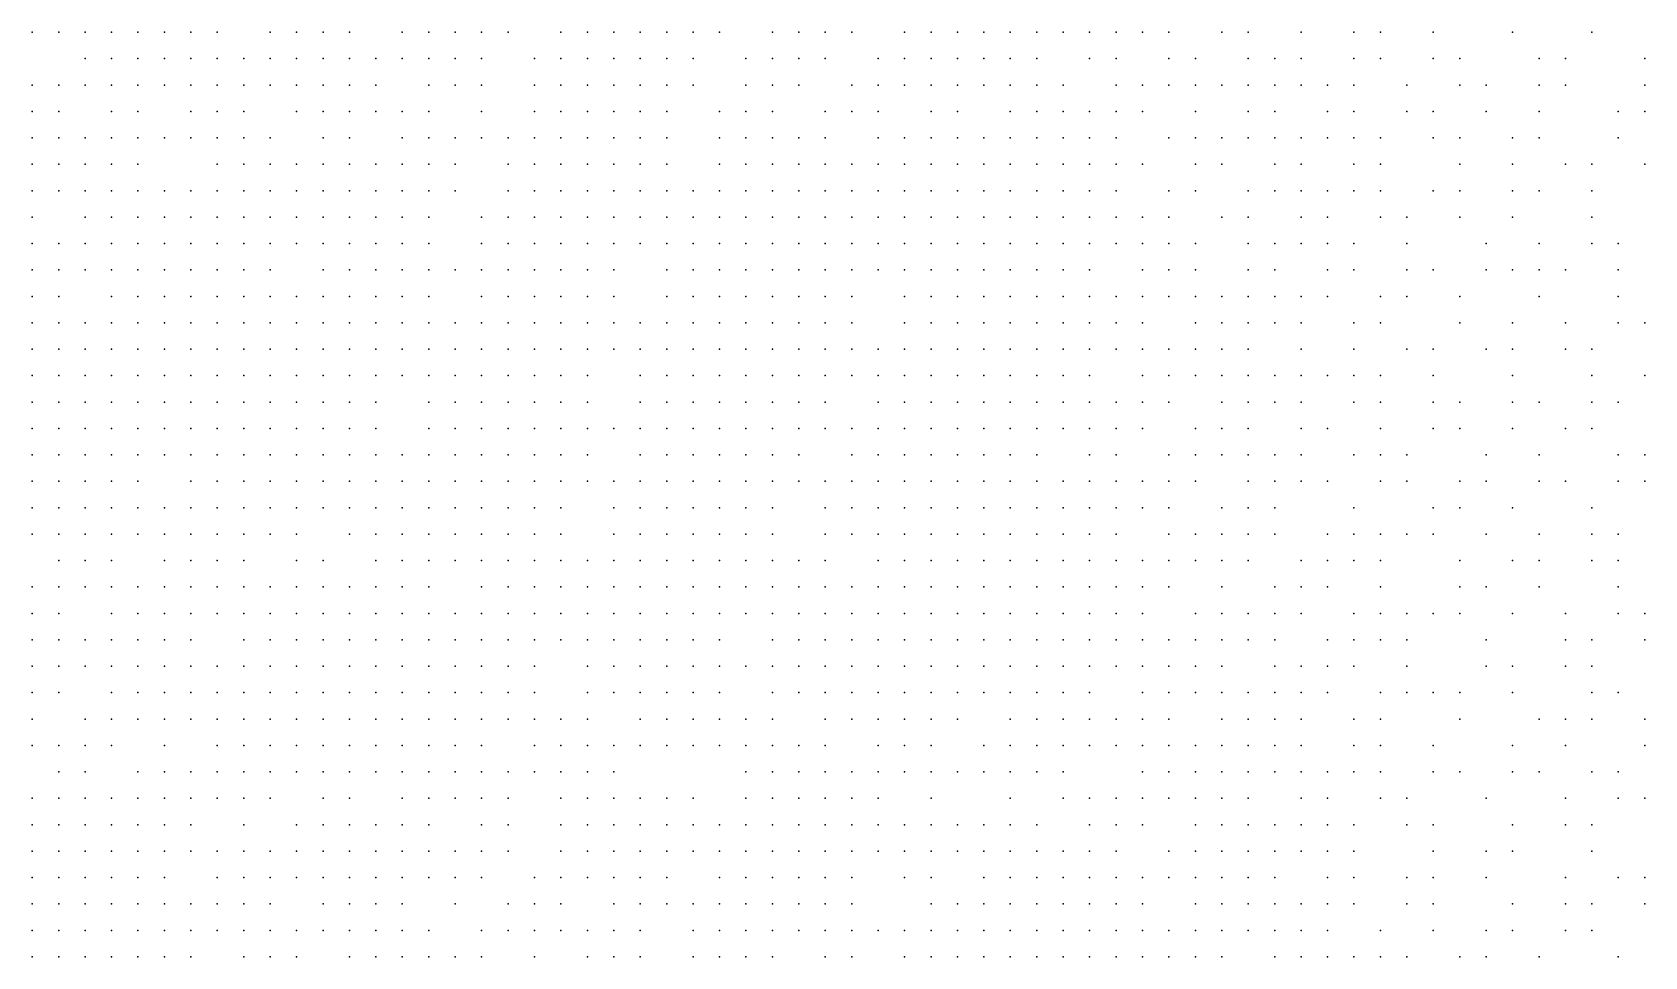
# Model space of a CAD drawing. Extents: x 429 to 793, y 817 to 1241.
# Drawn here: x 611.14 to 655.67, y 1055.32 to 1080.87 of the extents above; entities that cross this region are included whole.
import ezdxf

# ---------------------------------------------------------------- set-up
doc = ezdxf.new("R2010")
doc.units = 0

msp = doc.modelspace()

# ---------------------------------------------------------------- linework, layer by layer
for p in [(611.14, 1080.87, 241.334), (611.87, 1080.87, 242.738), (612.6, 1080.87, 243.44), (613.33, 1080.87, 244.104), (614.06, 1080.87, 245.017), (614.79, 1080.87, 246.345), (615.52, 1080.87, 246.932), (616.25, 1080.87, 247.105), (617.71, 1080.87, 247.863), (618.44, 1080.87, 248.23), (619.17, 1080.87, 248.585), (619.9, 1080.87, 248.94), (621.36, 1080.87, 250.09), (622.09, 1080.87, 250.138), (622.82, 1080.87, 250.185), (623.55, 1080.87, 250.012), (624.28, 1080.87, 250.28), (625.74, 1080.87, 250.098), (626.47, 1080.87, 250.355), (627.2, 1080.87, 250.39), (627.93, 1080.87, 250.425), (628.66, 1080.87, 250.215), (629.39, 1080.87, 250.005), (630.12, 1080.87, 249.577), (631.58, 1080.87, 249.585), (632.31, 1080.87, 249.14), (633.04, 1080.87, 249.13), (633.77, 1080.87, 248.908), (635.23, 1080.87, 247.988), (635.96, 1080.87, 247.265), (636.69, 1080.87, 246.777), (637.42, 1080.87, 246.29), (638.15, 1080.87, 245.393), (638.88, 1080.87, 244.9), (639.61, 1080.87, 244.61), (640.34, 1080.87, 243.89), (641.07, 1080.87, 242.758), (641.8, 1080.87, 241.137), (642.53, 1080.87, 240.65), (643.99, 1080.87, 238.03), (644.72, 1080.87, 236.02), (646.18, 1080.87, 232.302), (647.64, 1080.87, 227.87), (648.37, 1080.87, 225.35), (649.83, 1080.87, 221.35), (652.02, 1080.87, 216.454), (654.21, 1080.87, 213.233), (612.6, 1080.14, 243.89), (613.33, 1080.14, 244.768), (614.06, 1080.14, 245.432), (614.79, 1080.14, 246.76), (615.52, 1080.14, 247.238), (616.25, 1080.14, 247.495), (616.98, 1080.14, 247.734), (617.71, 1080.14, 248.212), (618.44, 1080.14, 248.69), (619.17, 1080.14, 248.815), (619.9, 1080.14, 249.4), (620.63, 1080.14, 249.745), (621.36, 1080.14, 250.53), (622.09, 1080.14, 250.577), (622.82, 1080.14, 250.625), (623.55, 1080.14, 250.453), (625.01, 1080.14, 250.72), (625.74, 1080.14, 250.755), (626.47, 1080.14, 250.79), (627.2, 1080.14, 250.825), (627.93, 1080.14, 250.86), (628.66, 1080.14, 250.65), (629.39, 1080.14, 250.44), (630.85, 1080.14, 250.012), (631.58, 1080.14, 250.02), (632.31, 1080.14, 249.798), (633.04, 1080.14, 249.575), (634.5, 1080.14, 248.685), (635.23, 1080.14, 248.21), (635.96, 1080.14, 247.735), (636.69, 1080.14, 247.012), (637.42, 1080.14, 246.76), (638.15, 1080.14, 246.178), (638.88, 1080.14, 245.305), (640.34, 1080.14, 244.32), (641.07, 1080.14, 242.852), (642.53, 1080.14, 241.12), (643.26, 1080.14, 239.24), (644.72, 1080.14, 236.543), (645.45, 1080.14, 234.69), (646.18, 1080.14, 232.818), (647.64, 1080.14, 227.62), (648.37, 1080.14, 225.98), (649.83, 1080.14, 221.807), (650.56, 1080.14, 219.825), (652.75, 1080.14, 214.697), (653.48, 1080.14, 214.558), (655.67, 1080.14, 211.41), (611.14, 1079.41, 241.79), (611.87, 1079.41, 243.28), (612.6, 1079.41, 244.34), (613.33, 1079.41, 244.945), (614.06, 1079.41, 245.55), (614.79, 1079.41, 246.647), (615.52, 1079.41, 247.24), (616.25, 1079.41, 247.716), (616.98, 1079.41, 248.194), (617.71, 1079.41, 248.672), (618.44, 1079.41, 249.15), (619.17, 1079.41, 249.495), (619.9, 1079.41, 249.84), (620.63, 1079.41, 250.407), (622.09, 1079.41, 250.8), (622.82, 1079.41, 251.07), (623.55, 1079.41, 251.115), (625.01, 1079.41, 251.16), (625.74, 1079.41, 251.193), (626.47, 1079.41, 251.225), (627.2, 1079.41, 251.042), (627.93, 1079.41, 251.295), (628.66, 1079.41, 250.867), (629.39, 1079.41, 250.875), (630.85, 1079.41, 250.668), (631.58, 1079.41, 250.46), (632.31, 1079.41, 250.24), (633.77, 1079.41, 249.575), (634.5, 1079.41, 249.13), (635.23, 1079.41, 249.017), (635.96, 1079.41, 248.18), (636.69, 1079.41, 247.482), (637.42, 1079.41, 247.23), (638.15, 1079.41, 246.648), (638.88, 1079.41, 246.066), (639.61, 1079.41, 245.29), (641.07, 1079.41, 243.893), (641.8, 1079.41, 242.273), (642.53, 1079.41, 241.59), (643.26, 1079.41, 239.745), (643.99, 1079.41, 238.788), (644.72, 1079.41, 237.048), (645.45, 1079.41, 235.23), (646.18, 1079.41, 233.302), (646.91, 1079.41, 230.955), (647.64, 1079.41, 228.638), (649.1, 1079.41, 224.582), (650.56, 1079.41, 220.27), (651.29, 1079.41, 218.777), (652.75, 1079.41, 215.78), (653.48, 1079.41, 214.575), (655.67, 1079.41, 211.72), (611.14, 1078.68, 242.51), (611.87, 1078.68, 243.73), (613.33, 1078.68, 245.198), (614.06, 1078.68, 246.055), (615.52, 1078.68, 247.72), (616.25, 1078.68, 248.078), (616.98, 1078.68, 248.435), (618.44, 1078.68, 249.61), (619.17, 1078.68, 249.947), (619.9, 1078.68, 250.285), (620.63, 1078.68, 250.853), (621.36, 1078.68, 250.975), (622.09, 1078.68, 251.245), (623.55, 1078.68, 251.555), (625.01, 1078.68, 251.6), (625.74, 1078.68, 251.633), (626.47, 1078.68, 251.665), (627.2, 1078.68, 251.478), (627.93, 1078.68, 251.73), (628.66, 1078.68, 251.522), (630.12, 1078.68, 251.315), (630.85, 1078.68, 251.107), (631.58, 1078.68, 250.9), (633.04, 1078.68, 250.02), (633.77, 1078.68, 250.02), (634.5, 1078.68, 249.575), (635.96, 1078.68, 248.904), (636.69, 1078.68, 248.16), (638.15, 1078.68, 246.99), (638.88, 1078.68, 246.26), (639.61, 1078.68, 245.775), (640.34, 1078.68, 245.29), (641.07, 1078.68, 244.135), (641.8, 1078.68, 242.527), (643.26, 1078.68, 240.215), (644.72, 1078.68, 237.507), (645.45, 1078.68, 234.7), (646.91, 1078.68, 231.773), (647.64, 1078.68, 229.03), (649.1, 1078.68, 224.114), (649.83, 1078.68, 222.307), (651.29, 1078.68, 219.253), (652.75, 1078.68, 216.27), (654.94, 1078.68, 212.903), (655.67, 1078.68, 211.957), (611.14, 1077.95, 243.28), (611.87, 1077.95, 243.97), (612.6, 1077.95, 244.845), (613.33, 1077.95, 245.943), (614.06, 1077.95, 246.868), (614.79, 1077.95, 247.534), (615.52, 1077.95, 248.2), (616.25, 1077.95, 248.317), (616.98, 1077.95, 248.915), (617.71, 1077.95, 249.262), (619.17, 1077.95, 250.408), (619.9, 1077.95, 250.745), (621.36, 1077.95, 251.76), (622.09, 1077.95, 251.803), (622.82, 1077.95, 251.678), (623.55, 1077.95, 251.639), (624.28, 1077.95, 251.976), (625.01, 1077.95, 251.937), (625.74, 1077.95, 252.053), (626.47, 1077.95, 251.833), (627.2, 1077.95, 252.033), (627.93, 1077.95, 252.063), (628.66, 1077.95, 251.858), (630.12, 1077.95, 251.483), (630.85, 1077.95, 251.528), (631.58, 1077.95, 251.237), (632.31, 1077.95, 250.859), (633.04, 1077.95, 250.817), (634.5, 1077.95, 250.02), (635.23, 1077.95, 249.555), (635.96, 1077.95, 249.09), (636.69, 1077.95, 248.625), (637.42, 1077.95, 247.695), (638.15, 1077.95, 247.223), (638.88, 1077.95, 246.75), (639.61, 1077.95, 246.02), (640.34, 1077.95, 245.048), (641.07, 1077.95, 244.62), (642.53, 1077.95, 242.1), (643.26, 1077.95, 241.102), (643.99, 1077.95, 238.84), (644.72, 1077.95, 238.077), (645.45, 1077.95, 236.007), (646.18, 1077.95, 234.207), (646.91, 1077.95, 232.353), (647.64, 1077.95, 229.44), (648.37, 1077.95, 227.65), (649.83, 1077.95, 223.234), (650.56, 1077.95, 221.482), (652.02, 1077.95, 217.75), (652.75, 1077.95, 216.76), (654.94, 1077.95, 213.14), (611.14, 1077.22, 243.03), (611.87, 1077.22, 244.16), (612.6, 1077.22, 245.35), (613.33, 1077.22, 246.438), (614.06, 1077.22, 247.348), (616.25, 1077.22, 249.305), (616.98, 1077.22, 249.375), (617.71, 1077.22, 249.931), (618.44, 1077.22, 250.417), (619.17, 1077.22, 250.841), (619.9, 1077.22, 251.265), (620.63, 1077.22, 251.428), (621.36, 1077.22, 252.1), (622.09, 1077.22, 252.143), (622.82, 1077.22, 252.185), (624.28, 1077.22, 252.312), (625.01, 1077.22, 252.273), (625.74, 1077.22, 252.39), (626.47, 1077.22, 252.337), (627.2, 1077.22, 252.367), (627.93, 1077.22, 252.397), (628.66, 1077.22, 252.192), (630.12, 1077.22, 251.987), (630.85, 1077.22, 251.865), (631.58, 1077.22, 251.573), (632.31, 1077.22, 251.532), (633.04, 1077.22, 251.154), (633.77, 1077.22, 250.918), (634.5, 1077.22, 250.7), (635.23, 1077.22, 249.9), (635.96, 1077.22, 249.61), (636.69, 1077.22, 249.058), (637.42, 1077.22, 248.16), (638.15, 1077.22, 247.921), (638.88, 1077.22, 247.215), (639.61, 1077.22, 246.51), (640.34, 1077.22, 245.78), (641.07, 1077.22, 245.538), (641.8, 1077.22, 243.783), (643.26, 1077.22, 241.265), (643.99, 1077.22, 240.052), (645.45, 1077.22, 236.832), (646.18, 1077.22, 234.48), (647.64, 1077.22, 230.02), (648.37, 1077.22, 228.06), (650.56, 1077.22, 221.897), (652.02, 1077.22, 218.743), (653.48, 1077.22, 215.069), (654.21, 1077.22, 214.578), (655.67, 1077.22, 212.635), (611.14, 1076.49, 243.83), (611.87, 1076.49, 244.69), (612.6, 1076.49, 245.275), (613.33, 1076.49, 245.86), (614.06, 1076.49, 247.525), (614.79, 1076.49, 248.375), (615.52, 1076.49, 249.033), (616.25, 1076.49, 249.652), (616.98, 1076.49, 250.138), (617.71, 1076.49, 250.277), (618.44, 1076.49, 250.763), (619.17, 1076.49, 251.188), (619.9, 1076.49, 251.435), (620.63, 1076.49, 252.107), (621.36, 1076.49, 252.44), (622.09, 1076.49, 252.568), (622.82, 1076.49, 252.695), (624.28, 1076.49, 252.823), (625.01, 1076.49, 252.61), (625.74, 1076.49, 252.893), (626.47, 1076.49, 252.838), (627.2, 1076.49, 252.784), (627.93, 1076.49, 253.067), (628.66, 1076.49, 252.701), (629.39, 1076.49, 252.671), (630.12, 1076.49, 252.32), (630.85, 1076.49, 252.115), (631.58, 1076.49, 251.91), (632.31, 1076.49, 251.692), (633.04, 1076.49, 251.647), (633.77, 1076.49, 251.343), (634.5, 1076.49, 251.04), (635.23, 1076.49, 250.58), (635.96, 1076.49, 249.78), (636.69, 1076.49, 249.405), (637.42, 1076.49, 248.853), (638.15, 1076.49, 248.267), (638.88, 1076.49, 248.028), (639.61, 1076.49, 247.091), (640.34, 1076.49, 246.623), (641.07, 1076.49, 245.613), (642.53, 1076.49, 243.125), (643.26, 1076.49, 241.805), (644.72, 1076.49, 239.168), (645.45, 1076.49, 236.35), (646.18, 1076.49, 235.514), (646.91, 1076.49, 233.223), (647.64, 1076.49, 231.026), (648.37, 1076.49, 228.883), (649.83, 1076.49, 224.252), (650.56, 1076.49, 222.46), (652.02, 1076.49, 218.978), (652.75, 1076.49, 217.517), (654.21, 1076.49, 214.803), (611.14, 1075.76, 244.36), (612.6, 1075.76, 246.047), (613.33, 1075.76, 247.038), (614.06, 1075.76, 248.07), (614.79, 1075.76, 248.817), (615.52, 1075.76, 249.387), (616.25, 1075.76, 249.729), (616.98, 1075.76, 250.425), (617.71, 1075.76, 250.768), (618.44, 1075.76, 251.11), (619.17, 1075.76, 251.58), (619.9, 1075.76, 251.775), (620.63, 1075.76, 252.65), (621.36, 1075.76, 252.78), (622.09, 1075.76, 252.908), (623.55, 1075.76, 253.035), (624.28, 1075.76, 252.907), (625.01, 1075.76, 253.283), (625.74, 1075.76, 253.313), (626.47, 1075.76, 253.343), (627.2, 1075.76, 253.458), (627.93, 1075.76, 253.403), (628.66, 1075.76, 253.037), (629.39, 1075.76, 253.008), (630.12, 1075.76, 252.995), (630.85, 1075.76, 252.792), (631.58, 1075.76, 252.59), (632.31, 1075.76, 252.035), (633.04, 1075.76, 251.99), (633.77, 1075.76, 251.687), (634.5, 1075.76, 251.383), (635.23, 1075.76, 250.809), (635.96, 1075.76, 250.579), (636.69, 1075.76, 249.66), (637.42, 1075.76, 249.2), (638.15, 1075.76, 248.732), (638.88, 1075.76, 247.912), (639.61, 1075.76, 247.444), (640.34, 1075.76, 246.977), (641.07, 1075.76, 245.976), (641.8, 1075.76, 244.389), (642.53, 1075.76, 243.64), (643.99, 1075.76, 241.402), (644.72, 1075.76, 240.46), (646.18, 1075.76, 236.074), (646.91, 1075.76, 233.872), (648.37, 1075.76, 229.297), (649.1, 1075.76, 227.59), (650.56, 1075.76, 222.91), (652.02, 1075.76, 219.432), (654.21, 1075.76, 215.28), (611.14, 1075.03, 244.716), (611.87, 1075.03, 245.725), (612.6, 1075.03, 246.411), (613.33, 1075.03, 247.765), (614.06, 1075.03, 248.247), (614.79, 1075.03, 249.17), (615.52, 1075.03, 249.74), (616.25, 1075.03, 250.171), (616.98, 1075.03, 250.602), (617.71, 1075.03, 251.119), (618.44, 1075.03, 251.457), (619.17, 1075.03, 252.131), (619.9, 1075.03, 252.458), (620.63, 1075.03, 252.99), (621.36, 1075.03, 253.12), (622.09, 1075.03, 253.5), (623.55, 1075.03, 253.54), (624.28, 1075.03, 253.58), (625.01, 1075.03, 253.62), (625.74, 1075.03, 253.65), (626.47, 1075.03, 253.68), (627.2, 1075.03, 253.71), (627.93, 1075.03, 253.74), (628.66, 1075.03, 253.374), (629.39, 1075.03, 253.538), (630.12, 1075.03, 253.335), (630.85, 1075.03, 253.224), (631.58, 1075.03, 252.93), (632.31, 1075.03, 252.715), (633.04, 1075.03, 252.5), (633.77, 1075.03, 252.03), (634.5, 1075.03, 251.727), (635.23, 1075.03, 251.496), (635.96, 1075.03, 250.922), (636.69, 1075.03, 250.355), (637.42, 1075.03, 249.55), (638.15, 1075.03, 249.085), (638.88, 1075.03, 248.442), (639.61, 1075.03, 247.886), (640.34, 1075.03, 247.33), (641.07, 1075.03, 246.682), (641.8, 1075.03, 245.123), (642.53, 1075.03, 244.007), (643.26, 1075.03, 242.877), (644.72, 1075.03, 241), (645.45, 1075.03, 238.027), (646.18, 1075.03, 236.45), (646.91, 1075.03, 234.262), (647.64, 1075.03, 232.375), (649.1, 1075.03, 227.797), (651.29, 1075.03, 221.795), (652.75, 1075.03, 218.438), (654.21, 1075.03, 215.743), (654.94, 1075.03, 214.475), (611.14, 1074.3, 244.983), (611.87, 1074.3, 246.088), (612.6, 1074.3, 246.774), (613.33, 1074.3, 247.46), (614.06, 1074.3, 248.6), (614.79, 1074.3, 249.779), (615.52, 1074.3, 250.093), (616.25, 1074.3, 250.524), (616.98, 1074.3, 251.128), (617.71, 1074.3, 251.466), (619.17, 1074.3, 252.57), (619.9, 1074.3, 252.99), (620.63, 1074.3, 253.41), (621.36, 1074.3, 253.83), (622.09, 1074.3, 253.87), (622.82, 1074.3, 253.968), (623.55, 1074.3, 253.852), (624.28, 1074.3, 253.736), (625.01, 1074.3, 253.99), (625.74, 1074.3, 254.162), (626.47, 1074.3, 253.964), (627.2, 1074.3, 254.136), (628.66, 1074.3, 254.107), (629.39, 1074.3, 253.904), (630.12, 1074.3, 253.885), (630.85, 1074.3, 253.591), (631.58, 1074.3, 253.297), (632.31, 1074.3, 252.905), (633.04, 1074.3, 252.879), (633.77, 1074.3, 252.652), (634.5, 1074.3, 252.437), (635.23, 1074.3, 251.893), (635.96, 1074.3, 251.345), (636.69, 1074.3, 250.705), (637.42, 1074.3, 249.9), (638.15, 1074.3, 249.435), (638.88, 1074.3, 248.97), (639.61, 1074.3, 248.239), (640.34, 1074.3, 247.683), (641.8, 1074.3, 245.388), (642.53, 1074.3, 244.74), (643.26, 1074.3, 243.244), (644.72, 1074.3, 241.377), (645.45, 1074.3, 239.713), (646.91, 1074.3, 234.75), (647.64, 1074.3, 233.155), (649.1, 1074.3, 228.21), (649.83, 1074.3, 226), (651.29, 1074.3, 222.258), (652.02, 1074.3, 220.482), (652.75, 1074.3, 219.241), (653.48, 1074.3, 217.415), (654.94, 1074.3, 214.938), (611.14, 1073.57, 245.743), (611.87, 1073.57, 246.503), (613.33, 1073.57, 248.128), (614.06, 1073.57, 249.313), (614.79, 1073.57, 250.132), (615.52, 1073.57, 250.8), (616.25, 1073.57, 251.138), (616.98, 1073.57, 251.475), (617.71, 1073.57, 252.028), (618.44, 1073.57, 252.52), (619.17, 1073.57, 252.94), (619.9, 1073.57, 253.36), (620.63, 1073.57, 253.503), (621.36, 1073.57, 254.2), (622.09, 1073.57, 254.24), (623.55, 1073.57, 254.28), (624.28, 1073.57, 254.476), (625.01, 1073.57, 254.36), (625.74, 1073.57, 254.532), (626.47, 1073.57, 254.418), (627.2, 1073.57, 254.446), (628.66, 1073.57, 254.473), (629.39, 1073.57, 254.271), (630.12, 1073.57, 254.068), (630.85, 1073.57, 253.957), (631.58, 1073.57, 253.663), (632.31, 1073.57, 253.638), (633.04, 1073.57, 253.246), (633.77, 1073.57, 253.018), (635.23, 1073.57, 252.803), (635.96, 1073.57, 251.715), (636.69, 1073.57, 251.168), (637.42, 1073.57, 250.62), (638.15, 1073.57, 250.026), (638.88, 1073.57, 249.32), (639.61, 1073.57, 248.855), (640.34, 1073.57, 248.39), (641.07, 1073.57, 247.66), (641.8, 1073.57, 246.747), (642.53, 1073.57, 245.103), (643.26, 1073.57, 244.37), (643.99, 1073.57, 242.783), (644.72, 1073.57, 241.753), (645.45, 1073.57, 240.1), (646.18, 1073.57, 238.04), (646.91, 1073.57, 235.53), (648.37, 1073.57, 230.92), (649.1, 1073.57, 229.236), (650.56, 1073.57, 224.684), (652.75, 1073.57, 219.707), (654.94, 1073.57, 215.418), (611.14, 1072.84, 246.213), (611.87, 1072.84, 246.88), (612.6, 1072.84, 247.628), (613.33, 1072.84, 248.193), (614.06, 1072.84, 249.68), (614.79, 1072.84, 250.525), (615.52, 1072.84, 251.177), (616.25, 1072.84, 251.509), (616.98, 1072.84, 251.784), (617.71, 1072.84, 252.398), (618.44, 1072.84, 252.89), (619.17, 1072.84, 253.31), (619.9, 1072.84, 253.545), (620.63, 1072.84, 254.243), (621.36, 1072.84, 254.57), (622.09, 1072.84, 254.75), (622.82, 1072.84, 254.61), (623.55, 1072.84, 254.65), (624.28, 1072.84, 254.69), (625.01, 1072.84, 254.73), (625.74, 1072.84, 254.974), (626.47, 1072.84, 254.848), (627.2, 1072.84, 255.092), (627.93, 1072.84, 254.966), (628.66, 1072.84, 254.84), (629.39, 1072.84, 254.812), (630.12, 1072.84, 254.435), (630.85, 1072.84, 254.232), (631.58, 1072.84, 254.03), (632.31, 1072.84, 253.815), (633.04, 1072.84, 253.76), (633.77, 1072.84, 253.385), (635.23, 1072.84, 253.17), (635.96, 1072.84, 252.351), (636.69, 1072.84, 251.538), (637.42, 1072.84, 250.99), (638.15, 1072.84, 250.396), (638.88, 1072.84, 250.172), (639.61, 1072.84, 249.578), (640.34, 1072.84, 248.767), (641.07, 1072.84, 248.035), (641.8, 1072.84, 247.11), (643.26, 1072.84, 244.824), (643.99, 1072.84, 243.253), (644.72, 1072.84, 242.13), (645.45, 1072.84, 240.665), (646.18, 1072.84, 238.813), (647.64, 1072.84, 234.24), (648.37, 1072.84, 232.059), (650.56, 1072.84, 226.122), (652.02, 1072.84, 221.755), (653.48, 1072.84, 218.344), (654.94, 1072.84, 215.875), (655.67, 1072.84, 215.021), (611.14, 1072.11, 246.59), (611.87, 1072.11, 247.063), (612.6, 1072.11, 248.26), (613.33, 1072.11, 248.56), (614.06, 1072.11, 249.87), (614.79, 1072.11, 250.619), (615.52, 1072.11, 251.553), (616.25, 1072.11, 251.886), (616.98, 1072.11, 252.218), (617.71, 1072.11, 252.927), (618.44, 1072.11, 253.26), (619.17, 1072.11, 253.744), (619.9, 1072.11, 253.915), (620.63, 1072.11, 254.342), (621.36, 1072.11, 254.94), (622.09, 1072.11, 255.12), (622.82, 1072.11, 254.93), (623.55, 1072.11, 255.11), (624.28, 1072.11, 255.06), (625.01, 1072.11, 255.1), (625.74, 1072.11, 255.128), (626.47, 1072.11, 255.218), (627.2, 1072.11, 255.462), (627.93, 1072.11, 255.336), (628.66, 1072.11, 255.58), (629.39, 1072.11, 255.196), (630.12, 1072.11, 254.798), (630.85, 1072.11, 254.603), (631.58, 1072.11, 254.4), (632.31, 1072.11, 254.185), (633.04, 1072.11, 254.13), (633.77, 1072.11, 253.81), (634.5, 1072.11, 253.86), (635.23, 1072.11, 253.54), (635.96, 1072.11, 252.742), (636.69, 1072.11, 252.265), (637.42, 1072.11, 251.36), (638.15, 1072.11, 250.9), (638.88, 1072.11, 250.063), (639.61, 1072.11, 249.603), (640.34, 1072.11, 249.143), (641.07, 1072.11, 248.129), (641.8, 1072.11, 247.68), (642.53, 1072.11, 245.83), (643.26, 1072.11, 245.468), (643.99, 1072.11, 244.545), (644.72, 1072.11, 242.883), (646.18, 1072.11, 239.2), (647.64, 1072.11, 235.463), (649.1, 1072.11, 230.998), (649.83, 1072.11, 228.367), (651.29, 1072.11, 224.306), (652.02, 1072.11, 222.678), (653.48, 1072.11, 219.792), (654.21, 1072.11, 218.06), (611.14, 1071.38, 246.98), (611.87, 1071.38, 247.43), (612.6, 1071.38, 248.64), (613.33, 1071.38, 248.94), (614.06, 1071.38, 249.975), (614.79, 1071.38, 251.372), (615.52, 1071.38, 251.93), (616.25, 1071.38, 252.357), (616.98, 1071.38, 252.783), (617.71, 1071.38, 253.303), (618.44, 1071.38, 253.633), (619.17, 1071.38, 253.958), (619.9, 1071.38, 254.657), (620.63, 1071.38, 254.712), (621.36, 1071.38, 255.31), (622.09, 1071.38, 255.49), (622.82, 1071.38, 255.3), (623.55, 1071.38, 255.39), (624.28, 1071.38, 255.43), (625.01, 1071.38, 255.47), (625.74, 1071.38, 255.868), (626.47, 1071.38, 255.895), (627.93, 1071.38, 255.922), (628.66, 1071.38, 255.95), (629.39, 1071.38, 255.747), (630.12, 1071.38, 255.545), (630.85, 1071.38, 255.342), (631.58, 1071.38, 254.77), (632.31, 1071.38, 254.555), (633.04, 1071.38, 254.34), (633.77, 1071.38, 254.18), (634.5, 1071.38, 254.23), (635.23, 1071.38, 253.91), (635.96, 1071.38, 253.112), (636.69, 1071.38, 253.007), (637.42, 1071.38, 252.183), (638.15, 1071.38, 251.733), (638.88, 1071.38, 250.628), (639.61, 1071.38, 250.074), (640.34, 1071.38, 249.52), (641.8, 1071.38, 247.868), (642.53, 1071.38, 246.21), (643.26, 1071.38, 245.848), (643.99, 1071.38, 243.902), (644.72, 1071.38, 243.26), (645.45, 1071.38, 241.636), (646.18, 1071.38, 239.583), (646.91, 1071.38, 237.922), (647.64, 1071.38, 235.857), (648.37, 1071.38, 233.372), (649.83, 1071.38, 228.783), (652.02, 1071.38, 223.72), (654.21, 1071.38, 218.533), (655.67, 1071.38, 216.312), (611.14, 1070.65, 247.246), (611.87, 1070.65, 248.192), (612.6, 1070.65, 249.02), (613.33, 1070.65, 249.7), (614.06, 1070.65, 250.667), (614.79, 1070.65, 251.339), (615.52, 1070.65, 252.307), (616.25, 1070.65, 252.733), (616.98, 1070.65, 253.347), (617.71, 1070.65, 253.677), (618.44, 1070.65, 254.007), (619.17, 1070.65, 254.332), (619.9, 1070.65, 255.03), (620.63, 1070.65, 255.355), (622.09, 1070.65, 255.944), (622.82, 1070.65, 255.821), (623.55, 1070.65, 256.085), (624.28, 1070.65, 255.963), (625.01, 1070.65, 256.227), (625.74, 1070.65, 256.017), (626.47, 1070.65, 256.193), (627.93, 1070.65, 256.308), (628.66, 1070.65, 256.333), (629.39, 1070.65, 256.131), (630.12, 1070.65, 255.771), (630.85, 1070.65, 255.455), (631.58, 1070.65, 255.14), (632.31, 1070.65, 255.121), (633.04, 1070.65, 255.103), (634.5, 1070.65, 254.495), (635.23, 1070.65, 254.28), (635.96, 1070.65, 253.83), (636.69, 1070.65, 253.38), (637.42, 1070.65, 252.557), (638.15, 1070.65, 252.107), (638.88, 1070.65, 251.649), (639.61, 1070.65, 250.451), (640.34, 1070.65, 249.897), (641.07, 1070.65, 249.161), (641.8, 1070.65, 248.801), (642.53, 1070.65, 247.608), (643.99, 1070.65, 245.305), (644.72, 1070.65, 243.64), (645.45, 1070.65, 242.918), (646.18, 1070.65, 239.967), (647.64, 1070.65, 236.25), (648.37, 1070.65, 234.795), (649.83, 1070.65, 230.338), (650.56, 1070.65, 227.37), (652.02, 1070.65, 224.345), (652.75, 1070.65, 222.32), (654.21, 1070.65, 219.48), (654.94, 1070.65, 217.72), (611.14, 1069.92, 247.629), (611.87, 1069.92, 248.575), (612.6, 1069.92, 249.137), (613.33, 1069.92, 250.08), (614.06, 1069.92, 251.044), (614.79, 1069.92, 251.716), (615.52, 1069.92, 252.683), (616.25, 1069.92, 253.39), (616.98, 1069.92, 253.72), (617.71, 1069.92, 254.05), (618.44, 1069.92, 254.38), (619.17, 1069.92, 254.795), (619.9, 1069.92, 255.209), (620.63, 1069.92, 255.742), (622.09, 1069.92, 256.07), (622.82, 1069.92, 256.208), (623.55, 1069.92, 256.472), (624.28, 1069.92, 256.349), (625.01, 1069.92, 256.613), (625.74, 1069.92, 256.403), (626.47, 1069.92, 256.667), (627.2, 1069.92, 256.37), (627.93, 1069.92, 256.692), (628.66, 1069.92, 256.717), (629.39, 1069.92, 256.514), (630.12, 1069.92, 256.312), (630.85, 1069.92, 255.839), (631.58, 1069.92, 255.907), (632.31, 1069.92, 255.505), (633.04, 1069.92, 255.486), (633.77, 1069.92, 255.084), (634.5, 1069.92, 254.878), (635.23, 1069.92, 254.663), (635.96, 1069.92, 254.213), (636.69, 1069.92, 253.507), (637.42, 1069.92, 252.993), (638.15, 1069.92, 252.48), (638.88, 1069.92, 252.022), (639.61, 1069.92, 251.565), (640.34, 1069.92, 250.273), (641.07, 1069.92, 249.914), (641.8, 1069.92, 249.178), (643.26, 1069.92, 246.613), (643.99, 1069.92, 245.685), (644.72, 1069.92, 244.02), (646.18, 1069.92, 241.561), (646.91, 1069.92, 238.89), (648.37, 1069.92, 234.068), (649.83, 1069.92, 230.747), (650.56, 1069.92, 228.908), (652.02, 1069.92, 224.555), (653.48, 1069.92, 221.517), (654.21, 1069.92, 219.95), (611.14, 1069.19, 248.108), (611.87, 1069.19, 248.767), (612.6, 1069.19, 249.52), (613.33, 1069.19, 250.46), (614.06, 1069.19, 251.015), (614.79, 1069.19, 252.505), (615.52, 1069.19, 253.06), (616.25, 1069.19, 253.776), (616.98, 1069.19, 254.052), (617.71, 1069.19, 254.161), (618.44, 1069.19, 254.767), (619.17, 1069.19, 255.181), (619.9, 1069.19, 255.596), (620.63, 1069.19, 255.805), (621.36, 1069.19, 256.133), (622.09, 1069.19, 256.46), (622.82, 1069.19, 256.497), (623.55, 1069.19, 256.535), (624.28, 1069.19, 256.962), (625.01, 1069.19, 257), (625.74, 1069.19, 257.025), (626.47, 1069.19, 257.117), (627.93, 1069.19, 257.075), (628.66, 1069.19, 257.1), (629.39, 1069.19, 256.898), (630.12, 1069.19, 256.695), (630.85, 1069.19, 256.492), (631.58, 1069.19, 256.29), (632.31, 1069.19, 255.888), (633.77, 1069.19, 255.477), (634.5, 1069.19, 255.262), (635.23, 1069.19, 255.047), (635.96, 1069.19, 254.597), (636.69, 1069.19, 254.147), (637.42, 1069.19, 253.377), (638.15, 1069.19, 252.863), (638.88, 1069.19, 252.055), (640.34, 1069.19, 251.489), (641.07, 1069.19, 250.012), (642.53, 1069.19, 248.361), (643.26, 1069.19, 246.707), (643.99, 1069.19, 246.255), (644.72, 1069.19, 244.4), (645.45, 1069.19, 243.974), (646.18, 1069.19, 241.947), (647.64, 1069.19, 237.43), (648.37, 1069.19, 235.794), (649.1, 1069.19, 233.74), (651.29, 1069.19, 227.602), (652.75, 1069.19, 223.57), (654.94, 1069.19, 219.755), (655.67, 1069.19, 218.019), (611.14, 1068.46, 247.833), (611.87, 1068.46, 249.34), (612.6, 1068.46, 249.9), (613.33, 1068.46, 250.84), (614.06, 1068.46, 252.035), (615.52, 1068.46, 253.443), (616.25, 1068.46, 254.159), (616.98, 1068.46, 254.492), (617.71, 1068.46, 254.548), (618.44, 1068.46, 255.153), (619.17, 1068.46, 255.568), (619.9, 1068.46, 256.142), (620.63, 1068.46, 256.195), (621.36, 1068.46, 256.744), (622.09, 1068.46, 256.85), (622.82, 1068.46, 257.222), (623.55, 1068.46, 256.925), (624.28, 1068.46, 257.352), (625.01, 1068.46, 257.387), (625.74, 1068.46, 257.412), (626.47, 1068.46, 257.504), (627.2, 1068.46, 257.369), (627.93, 1068.46, 257.235), (628.66, 1068.46, 257.487), (629.39, 1068.46, 257.093), (630.12, 1068.46, 257.085), (630.85, 1068.46, 257.078), (631.58, 1068.46, 256.673), (632.31, 1068.46, 256.348), (633.04, 1068.46, 256.458), (633.77, 1068.46, 256.081), (634.5, 1068.46, 255.755), (635.23, 1068.46, 255.43), (635.96, 1068.46, 255.223), (636.69, 1068.46, 254.53), (637.42, 1068.46, 254.08), (638.15, 1068.46, 253.247), (638.88, 1068.46, 253.034), (639.61, 1068.46, 252.328), (640.34, 1068.46, 251.866), (641.07, 1068.46, 251.027), (641.8, 1068.46, 250.086), (642.53, 1068.46, 248.762), (643.26, 1068.46, 247.46), (644.72, 1068.46, 245.897), (645.45, 1068.46, 244.354), (646.18, 1068.46, 242.232), (646.91, 1068.46, 240.694), (648.37, 1068.46, 237.106), (649.1, 1068.46, 234.14), (650.56, 1068.46, 230.031), (651.29, 1068.46, 228.322), (652.75, 1068.46, 224.688), (653.48, 1068.46, 223.328), (654.94, 1068.46, 220.53), (655.67, 1068.46, 218.895), (611.14, 1067.73, 248.217), (611.87, 1067.73, 249.72), (612.6, 1067.73, 250.545), (613.33, 1067.73, 251.223), (614.06, 1067.73, 252.418), (614.79, 1067.73, 252.717), (615.52, 1067.73, 253.827), (616.25, 1067.73, 254.542), (616.98, 1067.73, 254.875), (617.71, 1067.73, 255.208), (618.44, 1067.73, 255.54), (619.17, 1067.73, 256.036), (619.9, 1067.73, 256.532), (620.63, 1067.73, 256.638), (621.36, 1067.73, 257.134), (622.09, 1067.73, 257.24), (622.82, 1067.73, 257.612), (623.55, 1067.73, 257.703), (624.28, 1067.73, 257.738), (625.01, 1067.73, 257.773), (625.74, 1067.73, 257.798), (627.2, 1067.73, 257.823), (627.93, 1067.73, 258.008), (628.66, 1067.73, 257.873), (629.39, 1067.73, 257.479), (630.12, 1067.73, 257.472), (630.85, 1067.73, 257.262), (631.58, 1067.73, 257.057), (633.04, 1067.73, 256.842), (633.77, 1067.73, 256.464), (634.5, 1067.73, 256.139), (635.23, 1067.73, 255.813), (635.96, 1067.73, 255.607), (636.69, 1067.73, 254.81), (637.42, 1067.73, 254.462), (638.15, 1067.73, 253.63), (638.88, 1067.73, 253.488), (639.61, 1067.73, 252.705), (640.34, 1067.73, 252.242), (641.07, 1067.73, 251.403), (641.8, 1067.73, 250.133), (642.53, 1067.73, 249.142), (643.99, 1067.73, 247.38), (644.72, 1067.73, 246.18), (645.45, 1067.73, 244.734), (647.64, 1067.73, 239.335), (649.83, 1067.73, 233.095), (650.56, 1067.73, 231.243), (652.02, 1067.73, 226.925), (654.21, 1067.73, 222.098), (611.14, 1067, 249.278), (611.87, 1067, 249.956), (612.6, 1067, 250.929), (613.33, 1067, 251.607), (614.06, 1067, 252.204), (614.79, 1067, 253.1), (615.52, 1067, 254.21), (616.25, 1067, 254.629), (616.98, 1067, 255.049), (617.71, 1067, 255.592), (618.44, 1067, 255.93), (619.9, 1067, 256.647), (620.63, 1067, 257.028), (621.36, 1067, 257.524), (622.09, 1067, 257.63), (622.82, 1067, 258.055), (623.55, 1067, 258.09), (624.28, 1067, 258.125), (625.01, 1067, 258.16), (625.74, 1067, 258.185), (627.2, 1067, 258.21), (627.93, 1067, 258.235), (628.66, 1067, 258.26), (629.39, 1067, 258.055), (630.12, 1067, 258.012), (630.85, 1067, 257.645), (631.58, 1067, 257.44), (633.04, 1067, 257.225), (633.77, 1067, 257.01), (634.5, 1067, 256.522), (635.23, 1067, 256.197), (635.96, 1067, 255.99), (636.69, 1067, 255.4), (637.42, 1067, 254.842), (638.15, 1067, 254.01), (638.88, 1067, 253.548), (639.61, 1067, 252.824), (640.34, 1067, 252.302), (641.07, 1067, 251.78), (642.53, 1067, 249.522), (643.26, 1067, 248.86), (643.99, 1067, 247.76), (644.72, 1067, 246.56), (645.45, 1067, 245.194), (646.91, 1067, 241.563), (647.64, 1067, 239.433), (648.37, 1067, 238.193), (649.1, 1067, 236.163), (649.83, 1067, 233.704), (651.29, 1067, 229.843), (652.75, 1067, 226.064), (654.21, 1067, 222.845), (654.94, 1067, 221.39), (611.87, 1066.27, 250.487), (612.6, 1066.27, 251.43), (613.33, 1066.27, 251.99), (614.79, 1066.27, 253.629), (615.52, 1066.27, 254.593), (616.25, 1066.27, 255.013), (616.98, 1066.27, 255.645), (618.44, 1066.27, 255.982), (619.17, 1066.27, 256.71), (620.63, 1066.27, 257.365), (621.36, 1066.27, 257.692), (622.09, 1066.27, 258.02), (622.82, 1066.27, 258.458), (623.55, 1066.27, 258.427), (624.28, 1066.27, 258.293), (625.01, 1066.27, 258.563), (625.74, 1066.27, 258.341), (626.47, 1066.27, 258.523), (627.2, 1066.27, 258.704), (627.93, 1066.27, 258.638), (628.66, 1066.27, 258.66), (629.39, 1066.27, 258.455), (630.12, 1066.27, 258.412), (630.85, 1066.27, 258.088), (631.58, 1066.27, 257.764), (632.31, 1066.27, 257.84), (633.04, 1066.27, 257.416), (634.5, 1066.27, 256.795), (635.23, 1066.27, 256.58), (635.96, 1066.27, 256.452), (636.69, 1066.27, 255.934), (637.42, 1066.27, 255.223), (638.15, 1066.27, 254.39), (638.88, 1066.27, 253.927), (639.61, 1066.27, 253.465), (640.34, 1066.27, 252.682), (641.07, 1066.27, 252.16), (641.8, 1066.27, 251.068), (642.53, 1066.27, 249.875), (643.26, 1066.27, 249.24), (643.99, 1066.27, 247.58), (644.72, 1066.27, 246.94), (646.18, 1066.27, 244.122), (646.91, 1066.27, 241.95), (647.64, 1066.27, 240.22), (648.37, 1066.27, 238.587), (650.56, 1066.27, 232.057), (652.02, 1066.27, 228.87), (652.75, 1066.27, 227.073), (654.21, 1066.27, 223.752), (654.94, 1066.27, 222.613), (611.14, 1065.54, 249.75), (611.87, 1065.54, 250.87), (612.6, 1065.54, 251.813), (613.33, 1065.54, 252.373), (614.06, 1065.54, 253.338), (614.79, 1065.54, 254.012), (615.52, 1065.54, 255.36), (616.25, 1065.54, 255.698), (616.98, 1065.54, 255.979), (617.71, 1065.54, 256.035), (618.44, 1065.54, 256.597), (619.17, 1065.54, 257.129), (619.9, 1065.54, 257.549), (620.63, 1065.54, 257.968), (621.36, 1065.54, 258.088), (622.09, 1065.54, 258.423), (623.55, 1065.54, 258.897), (624.28, 1065.54, 258.83), (625.01, 1065.54, 258.967), (625.74, 1065.54, 258.745), (626.47, 1065.54, 258.926), (627.2, 1065.54, 259.015), (627.93, 1065.54, 259.038), (628.66, 1065.54, 259.06), (629.39, 1065.54, 258.855), (630.12, 1065.54, 258.65), (630.85, 1065.54, 258.488), (631.58, 1065.54, 258.164), (632.31, 1065.54, 258.24), (633.04, 1065.54, 257.816), (633.77, 1065.54, 257.404), (634.5, 1065.54, 257.194), (635.23, 1065.54, 256.977), (635.96, 1065.54, 256.519), (636.69, 1065.54, 256.324), (637.42, 1065.54, 255.288), (638.15, 1065.54, 254.77), (638.88, 1065.54, 254.556), (639.61, 1065.54, 253.845), (640.34, 1065.54, 253.383), (641.07, 1065.54, 252.54), (641.8, 1065.54, 251.448), (642.53, 1065.54, 250.254), (643.99, 1065.54, 248.291), (645.45, 1065.54, 246.68), (646.18, 1065.54, 244.865), (646.91, 1065.54, 243.05), (648.37, 1065.54, 239.79), (650.56, 1065.54, 233.688), (651.29, 1065.54, 231.073), (652.75, 1065.54, 228.091), (654.94, 1065.54, 223.047), (611.14, 1064.81, 250.351), (611.87, 1064.81, 250.953), (613.33, 1064.81, 252.757), (614.06, 1064.81, 253.312), (614.79, 1064.81, 254.25), (615.52, 1064.81, 254.805), (616.25, 1064.81, 255.866), (616.98, 1064.81, 256.372), (617.71, 1064.81, 256.485), (618.44, 1064.81, 256.991), (619.17, 1064.81, 257.523), (619.9, 1064.81, 257.942), (620.63, 1064.81, 258.157), (621.36, 1064.81, 258.492), (622.09, 1064.81, 258.827), (622.82, 1064.81, 258.862), (623.55, 1064.81, 259.3), (624.28, 1064.81, 259.335), (625.01, 1064.81, 259.37), (625.74, 1064.81, 259.148), (626.47, 1064.81, 259.487), (627.2, 1064.81, 259.415), (627.93, 1064.81, 259.438), (628.66, 1064.81, 259.46), (629.39, 1064.81, 259.255), (630.12, 1064.81, 259.05), (630.85, 1064.81, 258.845), (631.58, 1064.81, 258.564), (632.31, 1064.81, 258.64), (633.04, 1064.81, 258.423), (633.77, 1064.81, 257.808), (634.5, 1064.81, 257.591), (635.23, 1064.81, 257.373), (635.96, 1064.81, 256.916), (636.69, 1064.81, 256.458), (637.42, 1064.81, 255.678), (638.15, 1064.81, 255.16), (638.88, 1064.81, 254.946), (639.61, 1064.81, 254.342), (640.34, 1064.81, 253.77), (641.07, 1064.81, 252.92), (641.8, 1064.81, 252.283), (643.26, 1064.81, 249.993), (643.99, 1064.81, 248.668), (644.72, 1064.81, 247.719), (645.45, 1064.81, 247.057), (646.18, 1064.81, 245.245), (647.64, 1064.81, 241.398), (648.37, 1064.81, 240.17), (649.1, 1064.81, 238.36), (649.83, 1064.81, 235.818), (650.56, 1064.81, 234.087), (652.02, 1064.81, 230.785), (653.48, 1064.81, 226.52), (654.94, 1064.81, 223.48), (655.67, 1064.81, 222.17), (611.14, 1064.08, 250.735), (611.87, 1064.08, 251.637), (612.6, 1064.08, 252.58), (613.33, 1064.08, 253.14), (614.06, 1064.08, 254.332), (614.79, 1064.08, 254.928), (615.52, 1064.08, 255.747), (616.98, 1064.08, 256.476), (617.71, 1064.08, 256.878), (618.44, 1064.08, 257.384), (619.17, 1064.08, 257.916), (619.9, 1064.08, 258.506), (620.63, 1064.08, 258.56), (621.36, 1064.08, 259.122), (622.09, 1064.08, 259.23), (622.82, 1064.08, 259.418), (623.55, 1064.08, 259.606), (624.28, 1064.08, 259.735), (625.01, 1064.08, 259.77), (625.74, 1064.08, 259.63), (626.47, 1064.08, 259.89), (627.2, 1064.08, 259.747), (627.93, 1064.08, 259.603), (628.66, 1064.08, 259.863), (629.39, 1064.08, 259.457), (630.12, 1064.08, 259.455), (631.58, 1064.08, 259.247), (632.31, 1064.08, 259.037), (633.04, 1064.08, 258.704), (633.77, 1064.08, 258.435), (634.5, 1064.08, 258.103), (635.23, 1064.08, 257.77), (635.96, 1064.08, 257.563), (636.69, 1064.08, 256.855), (637.42, 1064.08, 256.397), (638.15, 1064.08, 255.55), (638.88, 1064.08, 255.336), (639.61, 1064.08, 254.732), (640.34, 1064.08, 254.15), (641.07, 1064.08, 253.3), (641.8, 1064.08, 252.66), (642.53, 1064.08, 251.691), (643.26, 1064.08, 250.37), (643.99, 1064.08, 248.713), (644.72, 1064.08, 248.096), (645.45, 1064.08, 247.433), (646.91, 1064.08, 243.81), (647.64, 1064.08, 241.99), (648.37, 1064.08, 240.55), (649.1, 1064.08, 238.552), (651.29, 1064.08, 232.874), (653.48, 1064.08, 226.93), (654.21, 1064.08, 225.615), (655.67, 1064.08, 222.76), (611.14, 1063.35, 250.9), (611.87, 1063.35, 251.872), (612.6, 1063.35, 252.548), (613.33, 1063.35, 253.52), (614.06, 1063.35, 254.116), (614.79, 1063.35, 255.013), (615.52, 1063.35, 255.573), (616.25, 1063.35, 256.133), (616.98, 1063.35, 256.862), (617.71, 1063.35, 257.205), (618.44, 1063.35, 257.548), (619.17, 1063.35, 258.398), (619.9, 1063.35, 258.906), (620.63, 1063.35, 259.014), (621.36, 1063.35, 259.522), (622.09, 1063.35, 259.63), (622.82, 1063.35, 259.818), (623.55, 1063.35, 260.006), (624.28, 1063.35, 260.135), (625.01, 1063.35, 260.17), (626.47, 1063.35, 260.195), (627.2, 1063.35, 260.22), (627.93, 1063.35, 260.007), (628.66, 1063.35, 260.267), (629.39, 1063.35, 259.861), (630.12, 1063.35, 259.858), (630.85, 1063.35, 259.452), (631.58, 1063.35, 259.643), (632.31, 1063.35, 259.433), (633.04, 1063.35, 258.819), (633.77, 1063.35, 258.832), (634.5, 1063.35, 258.499), (635.23, 1063.35, 258.167), (635.96, 1063.35, 257.959), (636.69, 1063.35, 257.355), (637.42, 1063.35, 256.792), (638.15, 1063.35, 255.94), (638.88, 1063.35, 255.794), (639.61, 1063.35, 255.265), (640.34, 1063.35, 254.53), (641.07, 1063.35, 253.68), (641.8, 1063.35, 253.04), (642.53, 1063.35, 252.068), (643.26, 1063.35, 250.747), (643.99, 1063.35, 249.647), (645.45, 1063.35, 247.81), (646.18, 1063.35, 245.998), (646.91, 1063.35, 244.187), (647.64, 1063.35, 242.734), (649.1, 1063.35, 239.125), (651.29, 1063.35, 233.274), (652.02, 1063.35, 231.593), (653.48, 1063.35, 228.13), (654.21, 1063.35, 226.978), (611.14, 1062.62, 251.273), (611.87, 1062.62, 252.252), (613.33, 1062.62, 253.9), (614.06, 1062.62, 254.496), (614.79, 1062.62, 255.4), (615.52, 1062.62, 256.227), (616.25, 1062.62, 256.949), (616.98, 1062.62, 257.377), (617.71, 1062.62, 257.806), (618.44, 1062.62, 257.936), (619.17, 1062.62, 258.283), (619.9, 1062.62, 259.017), (620.63, 1062.62, 259.414), (621.36, 1062.62, 259.922), (622.09, 1062.62, 260.03), (622.82, 1062.62, 260.218), (623.55, 1062.62, 260.1), (624.28, 1062.62, 260.535), (625.01, 1062.62, 260.57), (626.47, 1062.62, 260.595), (627.2, 1062.62, 260.62), (627.93, 1062.62, 260.645), (628.66, 1062.62, 260.67), (629.39, 1062.62, 260.46), (630.12, 1062.62, 260.25), (631.58, 1062.62, 260.04), (632.31, 1062.62, 259.83), (633.04, 1062.62, 259.216), (633.77, 1062.62, 258.998), (634.5, 1062.62, 258.896), (635.23, 1062.62, 258.563), (635.96, 1062.62, 258.356), (636.69, 1062.62, 257.752), (637.42, 1062.62, 257.178), (638.15, 1062.62, 256.327), (638.88, 1062.62, 255.854), (639.61, 1062.62, 255.648), (640.34, 1062.62, 254.589), (641.8, 1062.62, 253.701), (642.53, 1062.62, 251.784), (643.26, 1062.62, 251.123), (643.99, 1062.62, 250.024), (644.72, 1062.62, 249.286), (645.45, 1062.62, 248.177), (646.18, 1062.62, 246.735), (646.91, 1062.62, 244.563), (648.37, 1062.62, 242.038), (649.1, 1062.62, 239.505), (649.83, 1062.62, 237.697), (650.56, 1062.62, 236.268), (652.02, 1062.62, 232.885), (654.21, 1062.62, 227.388), (654.94, 1062.62, 226.254), (611.14, 1061.89, 251.647), (612.6, 1061.89, 253.715), (613.33, 1061.89, 254.28), (614.06, 1061.89, 254.96), (614.79, 1061.89, 255.933), (615.52, 1061.89, 256.613), (616.25, 1061.89, 257.335), (616.98, 1061.89, 257.764), (617.71, 1061.89, 257.982), (618.44, 1061.89, 258.329), (619.17, 1061.89, 258.677), (619.9, 1061.89, 259.41), (620.63, 1061.89, 259.75), (621.36, 1061.89, 260.09), (622.09, 1061.89, 260.43), (622.82, 1061.89, 260.704), (623.55, 1061.89, 260.568), (624.28, 1061.89, 260.842), (625.01, 1061.89, 260.706), (625.74, 1061.89, 260.754), (626.47, 1061.89, 260.938), (627.93, 1061.89, 261.055), (628.66, 1061.89, 261.08), (629.39, 1061.89, 260.868), (630.12, 1061.89, 260.415), (630.85, 1061.89, 260.491), (631.58, 1061.89, 260.161), (633.04, 1061.89, 259.819), (633.77, 1061.89, 259.807), (634.5, 1061.89, 259.177), (635.23, 1061.89, 258.96), (635.96, 1061.89, 258.495), (636.69, 1061.89, 258.295), (638.15, 1061.89, 256.713), (638.88, 1061.89, 256.241), (639.61, 1061.89, 255.768), (640.34, 1061.89, 255.502), (641.07, 1061.89, 254.443), (641.8, 1061.89, 254.085), (642.53, 1061.89, 252.14), (643.99, 1061.89, 250.853), (644.72, 1061.89, 249.191), (645.45, 1061.89, 248.543), (646.18, 1061.89, 247.102), (647.64, 1061.89, 243.505), (648.37, 1061.89, 242.418), (650.56, 1061.89, 236.655), (652.75, 1061.89, 231.7), (653.48, 1061.89, 229.255), (654.21, 1061.89, 227.798), (655.67, 1061.89, 224.473), (611.14, 1061.16, 252.02), (611.87, 1061.16, 252.585), (612.6, 1061.16, 254.087), (613.33, 1061.16, 254.657), (614.79, 1061.16, 256.32), (616.25, 1061.16, 257.722), (616.98, 1061.16, 258.027), (617.71, 1061.16, 258.375), (618.44, 1061.16, 258.951), (619.17, 1061.16, 259.07), (619.9, 1061.16, 259.931), (620.63, 1061.16, 260.362), (621.36, 1061.16, 260.489), (622.09, 1061.16, 260.837), (622.82, 1061.16, 260.874), (623.55, 1061.16, 260.978), (625.01, 1061.16, 261.116), (625.74, 1061.16, 261.164), (626.47, 1061.16, 261.348), (627.2, 1061.16, 261.122), (627.93, 1061.16, 261.465), (628.66, 1061.16, 261.49), (629.39, 1061.16, 261.277), (630.12, 1061.16, 260.822), (630.85, 1061.16, 260.898), (631.58, 1061.16, 260.567), (632.31, 1061.16, 260.237), (633.04, 1061.16, 260.225), (634.5, 1061.16, 259.796), (635.23, 1061.16, 259.36), (635.96, 1061.16, 258.89), (637.42, 1061.16, 258.159), (638.15, 1061.16, 257.1), (638.88, 1061.16, 256.879), (639.61, 1061.16, 256.155), (640.34, 1061.16, 255.682), (641.07, 1061.16, 254.827), (641.8, 1061.16, 254.468), (642.53, 1061.16, 253.542), (643.26, 1061.16, 251.873), (643.99, 1061.16, 251.221), (644.72, 1061.16, 249.575), (645.45, 1061.16, 248.91), (646.18, 1061.16, 247.108), (647.64, 1061.16, 244.085), (648.37, 1061.16, 242.788), (649.83, 1061.16, 239.557), (652.02, 1061.16, 233.468), (653.48, 1061.16, 230.134), (655.67, 1061.16, 225.95), (611.87, 1060.43, 253.22), (612.6, 1060.43, 254.463), (614.06, 1060.43, 255.601), (614.79, 1060.43, 256.545), (615.52, 1060.43, 257.112), (616.25, 1060.43, 258.196), (616.98, 1060.43, 258.315), (617.71, 1060.43, 258.831), (618.44, 1060.43, 259.347), (619.17, 1060.43, 259.467), (619.9, 1060.43, 260.328), (620.63, 1060.43, 260.548), (621.36, 1060.43, 260.896), (622.09, 1060.43, 261.243), (622.82, 1060.43, 261.281), (623.55, 1060.43, 261.318), (624.28, 1060.43, 261.252), (625.01, 1060.43, 261.526), (625.74, 1060.43, 261.39), (626.47, 1060.43, 261.574), (627.2, 1060.43, 261.44), (630.85, 1060.43, 261.065), (631.58, 1060.43, 260.974), (632.31, 1060.43, 260.643), (633.04, 1060.43, 260.632), (633.77, 1060.43, 260.214), (634.5, 1060.43, 259.982), (635.23, 1060.43, 259.76), (635.96, 1060.43, 259.29), (636.69, 1060.43, 258.82), (637.42, 1060.43, 258.552), (638.15, 1060.43, 258.023), (638.88, 1060.43, 257.273), (639.61, 1060.43, 256.659), (641.8, 1060.43, 254.562), (642.53, 1060.43, 253.915), (643.26, 1060.43, 252.247), (643.99, 1060.43, 251.594), (644.72, 1060.43, 250.239), (645.45, 1060.43, 249.277), (646.18, 1060.43, 247.475), (646.91, 1060.43, 246.394), (647.64, 1060.43, 244.452), (648.37, 1060.43, 243.154), (649.83, 1060.43, 240.032), (650.56, 1060.43, 238.137), (652.02, 1060.43, 234.439), (652.75, 1060.43, 232.48), (654.21, 1060.43, 229.35), (654.94, 1060.43, 227.835), (611.14, 1059.7, 252.39), (611.87, 1059.7, 253.59), (612.6, 1059.7, 253.893), (613.33, 1059.7, 255.41), (614.06, 1059.7, 256.015), (614.79, 1059.7, 256.619), (615.52, 1059.7, 257.491), (616.25, 1059.7, 258.063), (616.98, 1059.7, 258.712), (617.71, 1059.7, 259.228), (619.17, 1059.7, 259.863), (619.9, 1059.7, 260.294), (621.36, 1059.7, 261.302), (622.09, 1059.7, 261.65), (622.82, 1059.7, 261.844), (623.55, 1059.7, 261.725), (624.28, 1059.7, 261.762), (625.74, 1059.7, 261.8), (626.47, 1059.7, 262.066), (627.2, 1059.7, 261.85), (627.93, 1059.7, 262.044), (628.66, 1059.7, 261.9), (629.39, 1059.7, 261.894), (630.85, 1059.7, 261.475), (631.58, 1059.7, 261.262), (632.31, 1059.7, 261.05), (633.04, 1059.7, 260.827), (633.77, 1059.7, 260.775), (634.5, 1059.7, 260.383), (635.96, 1059.7, 260.16), (638.15, 1059.7, 258.416), (639.61, 1059.7, 257.052), (640.34, 1059.7, 256.438), (641.07, 1059.7, 255.587), (641.8, 1059.7, 254.932), (642.53, 1059.7, 253.949), (643.26, 1059.7, 252.62), (643.99, 1059.7, 251.967), (644.72, 1059.7, 250.606), (646.18, 1059.7, 248.055), (646.91, 1059.7, 247.124), (648.37, 1059.7, 243.521), (649.1, 1059.7, 241.727), (651.29, 1059.7, 236.812), (653.48, 1059.7, 232.178), (654.94, 1059.7, 228.03), (655.67, 1059.7, 226.717), (611.14, 1058.97, 252.76), (611.87, 1058.97, 254.117), (612.6, 1058.97, 254.27), (613.33, 1058.97, 255.787), (614.06, 1058.97, 256.391), (614.79, 1058.97, 257.224), (615.52, 1058.97, 257.874), (616.98, 1058.97, 258.804), (618.44, 1058.97, 259.902), (619.17, 1058.97, 260.26), (619.9, 1058.97, 260.898), (620.63, 1058.97, 261.422), (621.36, 1058.97, 261.536), (622.09, 1058.97, 262.06), (623.55, 1058.97, 262.038), (624.28, 1058.97, 262.232), (625.74, 1058.97, 262.21), (626.47, 1058.97, 262.235), (627.2, 1058.97, 262.332), (627.93, 1058.97, 262.454), (628.66, 1058.97, 262.31), (629.39, 1058.97, 262.304), (630.12, 1058.97, 261.888), (630.85, 1058.97, 261.882), (631.58, 1058.97, 261.672), (632.31, 1058.97, 261.457), (633.04, 1058.97, 261.232), (633.77, 1058.97, 261.178), (634.5, 1058.97, 260.839), (635.23, 1058.97, 260.499), (635.96, 1058.97, 260.563), (636.69, 1058.97, 259.731), (637.42, 1058.97, 258.75), (638.15, 1058.97, 258.28), (638.88, 1058.97, 257.795), (640.34, 1058.97, 256.448), (641.07, 1058.97, 255.963), (641.8, 1058.97, 255.308), (643.26, 1058.97, 253.651), (643.99, 1058.97, 252.245), (644.72, 1058.97, 250.662), (645.45, 1058.97, 250.01), (646.18, 1058.97, 248.422), (646.91, 1058.97, 247.491), (647.64, 1058.97, 245.687), (649.1, 1058.97, 242.093), (649.83, 1058.97, 240.765), (652.02, 1058.97, 235.7), (653.48, 1058.97, 232.562), (654.21, 1058.97, 230.904), (611.14, 1058.24, 253.13), (611.87, 1058.24, 254.494), (612.6, 1058.24, 254.799), (613.33, 1058.24, 256.163), (614.06, 1058.24, 256.768), (614.79, 1058.24, 257.302), (615.52, 1058.24, 258.258), (616.25, 1058.24, 258.83), (616.98, 1058.24, 259.706), (617.71, 1058.24, 259.545), (618.44, 1058.24, 260.286), (619.17, 1058.24, 260.653), (619.9, 1058.24, 261.308), (620.63, 1058.24, 261.832), (621.36, 1058.24, 261.946), (622.09, 1058.24, 262.47), (622.82, 1058.24, 262.254), (623.55, 1058.24, 262.545), (624.28, 1058.24, 262.582), (625.74, 1058.24, 262.62), (626.47, 1058.24, 262.645), (627.2, 1058.24, 262.67), (627.93, 1058.24, 262.864), (628.66, 1058.24, 262.72), (629.39, 1058.24, 262.714), (630.12, 1058.24, 262.298), (630.85, 1058.24, 262.293), (631.58, 1058.24, 262.078), (632.31, 1058.24, 261.863), (633.04, 1058.24, 261.638), (633.77, 1058.24, 261.413), (634.5, 1058.24, 261.242), (635.23, 1058.24, 260.903), (635.96, 1058.24, 260.967), (636.69, 1058.24, 260.134), (637.42, 1058.24, 259.516), (638.15, 1058.24, 258.67), (638.88, 1058.24, 258.175), (639.61, 1058.24, 257.579), (640.34, 1058.24, 256.825), (641.07, 1058.24, 256.879), (642.53, 1058.24, 254.653), (643.26, 1058.24, 254.018), (643.99, 1058.24, 252.611), (644.72, 1058.24, 251.494), (645.45, 1058.24, 249.65), (646.18, 1058.24, 249.292), (646.91, 1058.24, 247.857), (647.64, 1058.24, 246.053), (649.83, 1058.24, 241.04), (651.29, 1058.24, 237.467), (652.02, 1058.24, 236.067), (654.21, 1058.24, 231.287), (611.14, 1057.51, 253.497), (611.87, 1057.51, 254.441), (612.6, 1057.51, 255.176), (613.33, 1057.51, 256.54), (614.06, 1057.51, 257.112), (614.79, 1057.51, 258.218), (616.25, 1057.51, 259.21), (616.98, 1057.51, 259.648), (617.71, 1057.51, 260.144), (618.44, 1057.51, 260.679), (619.17, 1057.51, 261.047), (619.9, 1057.51, 261.407), (620.63, 1057.51, 261.767), (621.36, 1057.51, 262.356), (622.09, 1057.51, 262.88), (622.82, 1057.51, 262.918), (623.55, 1057.51, 263.025), (625.01, 1057.51, 262.992), (625.74, 1057.51, 263.03), (626.47, 1057.51, 263.219), (627.2, 1057.51, 263.08), (627.93, 1057.51, 263.105), (628.66, 1057.51, 263.13), (630.12, 1057.51, 262.915), (630.85, 1057.51, 262.7), (631.58, 1057.51, 262.485), (632.31, 1057.51, 262.27), (633.04, 1057.51, 262.045), (633.77, 1057.51, 261.82), (635.23, 1057.51, 261.595), (635.96, 1057.51, 261.37), (637.42, 1057.51, 260.02), (638.15, 1057.51, 259.54), (638.88, 1057.51, 259.06), (639.61, 1057.51, 257.956), (640.34, 1057.51, 257.417), (641.07, 1057.51, 257.255), (641.8, 1057.51, 255.967), (642.53, 1057.51, 255.593), (643.26, 1057.51, 253.72), (643.99, 1057.51, 252.978), (644.72, 1057.51, 252.045), (645.45, 1057.51, 250.37), (646.91, 1057.51, 247.857), (647.64, 1057.51, 246.42), (649.1, 1057.51, 243.111), (649.83, 1057.51, 241.902), (651.29, 1057.51, 238.2), (653.48, 1057.51, 233.229), (654.94, 1057.51, 230.23), (655.67, 1057.51, 228.527), (611.14, 1056.78, 253.863), (611.87, 1056.78, 254.807), (612.6, 1056.78, 255.385), (613.33, 1056.78, 255.962), (614.06, 1056.78, 257.491), (614.79, 1056.78, 257.912), (615.52, 1056.78, 258.904), (616.25, 1056.78, 259.59), (616.98, 1056.78, 260.086), (617.71, 1056.78, 260.312), (619.17, 1056.78, 261.44), (619.9, 1056.78, 261.8), (620.63, 1056.78, 262.16), (621.36, 1056.78, 262.52), (622.82, 1056.78, 263.339), (624.28, 1056.78, 263.309), (625.01, 1056.78, 263.169), (625.74, 1056.78, 263.453), (627.2, 1056.78, 263.409), (627.93, 1056.78, 263.598), (628.66, 1056.78, 263.56), (629.39, 1056.78, 263.212), (630.12, 1056.78, 263.34), (630.85, 1056.78, 262.953), (631.58, 1056.78, 262.611), (632.31, 1056.78, 262.693), (633.04, 1056.78, 262.259), (633.77, 1056.78, 262.249), (635.96, 1056.78, 261.226), (636.69, 1056.78, 260.89), (637.42, 1056.78, 260.41), (638.15, 1056.78, 259.93), (638.88, 1056.78, 259.45), (639.61, 1056.78, 258.07), (640.34, 1056.78, 257.794), (641.07, 1056.78, 257.632), (641.8, 1056.78, 256.343), (643.26, 1056.78, 254.75), (643.99, 1056.78, 253.41), (644.72, 1056.78, 252.405), (645.45, 1056.78, 250.73), (646.18, 1056.78, 250.01), (646.91, 1056.78, 248.213), (647.64, 1056.78, 246.707), (649.1, 1056.78, 243.474), (649.83, 1056.78, 241.767), (652.02, 1056.78, 237.083), (653.48, 1056.78, 233.595), (654.21, 1056.78, 232.426), (655.67, 1056.78, 229), (611.14, 1056.05, 254.23), (611.87, 1056.05, 255.447), (612.6, 1056.05, 256.056), (613.33, 1056.05, 256.913), (614.06, 1056.05, 257.864), (614.79, 1056.05, 258.598), (615.52, 1056.05, 259.284), (616.25, 1056.05, 259.97), (616.98, 1056.05, 260.64), (617.71, 1056.05, 260.705), (618.44, 1056.05, 261.31), (619.17, 1056.05, 261.85), (619.9, 1056.05, 261.892), (620.63, 1056.05, 262.796), (621.36, 1056.05, 262.932), (622.09, 1056.05, 263.297), (623.55, 1056.05, 263.448), (624.28, 1056.05, 263.732), (625.01, 1056.05, 263.593), (625.74, 1056.05, 263.877), (626.47, 1056.05, 263.643), (627.2, 1056.05, 263.93), (627.93, 1056.05, 263.96), (629.39, 1056.05, 263.99), (630.12, 1056.05, 263.77), (630.85, 1056.05, 263.55), (631.58, 1056.05, 263.035), (632.31, 1056.05, 263.117), (633.04, 1056.05, 262.683), (633.77, 1056.05, 262.672), (634.5, 1056.05, 262.238), (635.23, 1056.05, 262.016), (635.96, 1056.05, 261.783), (636.69, 1056.05, 261.293), (637.42, 1056.05, 260.538), (638.15, 1056.05, 259.994), (638.88, 1056.05, 259.214), (639.61, 1056.05, 258.955), (640.34, 1056.05, 258.46), (641.07, 1056.05, 257.47), (641.8, 1056.05, 256.72), (642.53, 1056.05, 255.97), (643.26, 1056.05, 255.12), (643.99, 1056.05, 253.425), (644.72, 1056.05, 252.43), (645.45, 1056.05, 251.76), (646.18, 1056.05, 250.658), (646.91, 1056.05, 248.57), (648.37, 1056.05, 245.84), (649.83, 1056.05, 242.84), (651.29, 1056.05, 239.637), (652.02, 1056.05, 237.853), (653.48, 1056.05, 234.73), (654.21, 1056.05, 232.304), (611.14, 1055.32, 254.597), (611.87, 1055.32, 255.814), (612.6, 1055.32, 256.122), (613.33, 1055.32, 257.287), (614.06, 1055.32, 258.237), (614.79, 1055.32, 258.815), (615.52, 1055.32, 259.393), (616.98, 1055.32, 261.05), (617.71, 1055.32, 261.18), (618.44, 1055.32, 261.72), (619.9, 1055.32, 262.302), (620.63, 1055.32, 262.983), (621.36, 1055.32, 263.348), (622.09, 1055.32, 263.713), (622.82, 1055.32, 263.756), (623.55, 1055.32, 263.798), (625.01, 1055.32, 264.016), (626.47, 1055.32, 264.066), (627.2, 1055.32, 264.36), (627.93, 1055.32, 264.39), (629.39, 1055.32, 264.42), (630.12, 1055.32, 264.2), (630.85, 1055.32, 263.98), (631.58, 1055.32, 263.458), (633.04, 1055.32, 263.106), (633.77, 1055.32, 262.662), (635.23, 1055.32, 262.429), (635.96, 1055.32, 262.197), (636.69, 1055.32, 261.707), (637.42, 1055.32, 261.217), (638.15, 1055.32, 260.394), (638.88, 1055.32, 259.85), (639.61, 1055.32, 258.978), (640.34, 1055.32, 258.742), (641.07, 1055.32, 258.363), (641.8, 1055.32, 257.168), (642.53, 1055.32, 256.489), (643.26, 1055.32, 255.49), (643.99, 1055.32, 253.795), (645.45, 1055.32, 252.12), (646.18, 1055.32, 250.226), (646.91, 1055.32, 248.93), (647.64, 1055.32, 247.488), (648.37, 1055.32, 245.689), (649.1, 1055.32, 244.967), (650.56, 1055.32, 241.42), (651.29, 1055.32, 240), (652.75, 1055.32, 236.835), (654.94, 1055.32, 231.98)]:
    msp.add_point(p)

doc.saveas('drawing.dxf')
